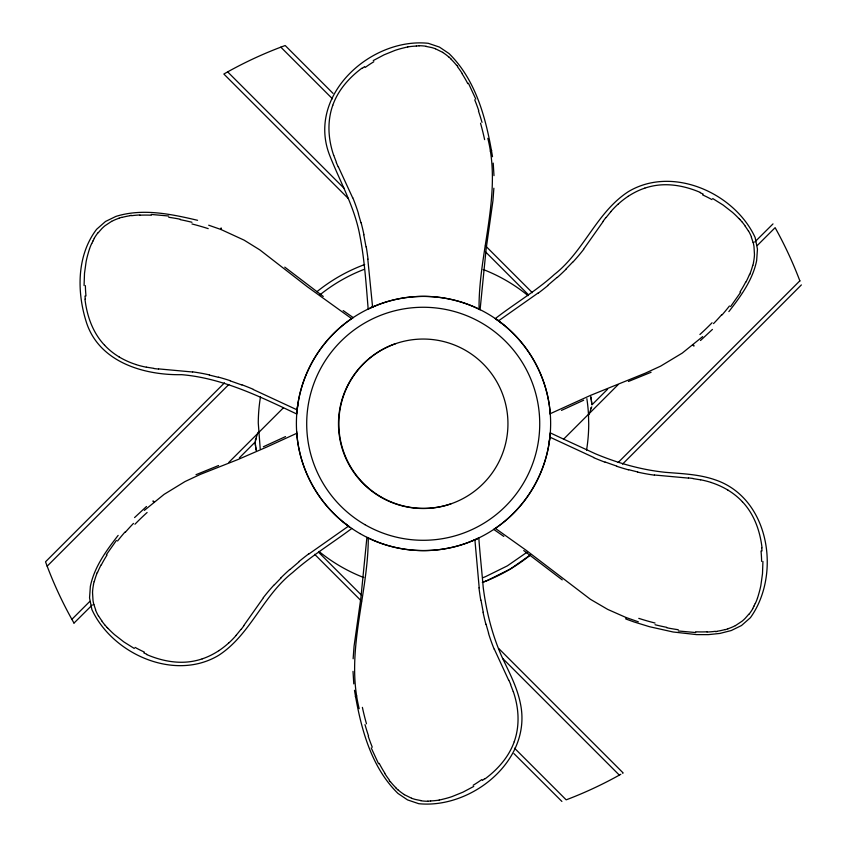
<?xml version="1.0" encoding="UTF-8"?>
<svg xmlns="http://www.w3.org/2000/svg" width="847" height="847" viewBox="0 0 847 847"><rect width="100%" height="100%" fill="white"/><g stroke="black" fill="none" stroke-linecap="round" stroke-linejoin="round"><path stroke-width="1.27" d="M550.254 432.859C564.621 439.678 580.481 446.856 595.208 453.696C617.643 463.097 641.19 469.831 665.435 472.33C682.079 473.695 699.029 474.246 714.963 479.762C769.637 497.951 781.41 574.594 750.389 617.707L741.496 625.52L731.279 630.528L719.855 633.44L708.325 634.636L696.658 634.615L673.09 631.989L649.437 626.695L633.874 621.899L625.774 618.956L626.007 617.495L607.733 609.417L590.412 599.305L526.146 550.285L495.336 528.348L493.96 529.28M353.135 658.786L354.067 646.208L360.875 597.94L366.91 537.305M493.865 188.214L492.933 200.792L486.125 249.06L480.09 309.695M550.232 433.219L550.095 434.839M296.895 412.298C296.842 412.87 296.799 413.442 296.757 414.014C260.495 396.915 222.581 378.058 181.565 374.67C144.329 375.348 100.211 362.474 86.818 323.618C76.738 293.115 76.378 255.815 96.611 229.293L105.504 221.48L115.912 216.409C142.624 208.066 171.094 214.047 197.563 220.305M296.926 411.96L297.721 405.215M368.276 537.972C368.276 594.552 345.047 651.957 359.181 708.685M479.063 309.187C478.333 252.914 502.091 195.075 487.819 138.315M550.021 435.58L549.279 441.785M297.096 410.276C300.78 373.072 321.945 338.112 353.21 317.604L343.173 310.574M549.904 436.724C546.273 473.304 525.775 507.734 495.336 528.348M351.664 318.652L307.302 286.731L259.849 249.907L244.127 240.156L220.993 229.505L221.173 227.959L220.792 228.446M93.456 584.419L94.081 581.688M753.544 262.581L752.919 265.312M256.196 450.488L255.063 442.145L256.429 438.333M590.899 407.756L590.571 408.667M332.776 105.261C338.133 90.1 349.197 77.628 361.944 68.141M514.224 741.739C508.867 756.9 497.803 769.372 485.056 778.859M96.653 573.673L97.161 572.371M749.839 274.629L750.347 273.327M91.783 243.513L93.032 240.95M755.217 603.488L753.968 606.05M106.341 554.732L116.41 540.428M740.659 292.268L730.59 306.572M243.724 625.658L263.449 597.717M603.276 221.342L583.551 249.283M118.146 535.399C106.235 550.688 94.345 566.95 90.364 586.336L89.549 597.887L91.868 609.491C112.259 653.884 174.344 681.856 218.6 655.377C250.468 634.752 262.888 595.685 292.649 572.519C310.785 556.257 333.083 542.556 351.812 528.454M728.854 311.601C740.765 296.312 752.655 280.05 756.636 260.664L757.451 249.113L755.132 237.509C734.741 193.116 672.656 165.144 628.4 191.623C596.532 212.248 584.112 251.315 554.351 274.481C536.479 290.765 513.293 304.497 495.294 318.62M240.982 629.363L236.165 635.303M606.018 217.637L610.835 211.697M98.252 232.724L101.799 228.669A59.279 51.826 58.6 0 1 104.912 225.8L111.613 221.342M748.748 614.276L745.201 618.331A59.279 51.826 58.6 0 1 742.088 621.2L735.387 625.658M572.519 262.274L566.061 268.954M274.481 584.726L280.939 578.046M224.487 382.855L45.526 561.805L47.157 566.177A402.484 402.484 0 0 0 71.879 619.337L73.943 623M47.157 566.177L228.849 384.474M71.879 619.337L89.824 601.391M228.912 462.303L283.427 407.788M92.312 604.896L73.996 623.096M239.394 457.814L255.063 442.145M607.606 389.186L591.937 404.855L591.471 401.055M754.688 242.104L773.004 223.904M563.499 439.275L618.088 384.697M757.176 245.609L775.121 227.663A402.484 402.484 0 0 1 799.843 280.823L799.928 281.035M618.151 462.526L799.843 280.823M622.513 464.145L801.378 284.92M134.567 517.57L146.489 506.495M700.511 340.505L712.433 329.43M144.361 510.381L164.085 494.373L185.038 481.551L200.347 474.384L237.848 459.572L266.583 447.121L296.778 433.293L296.651 431.43M702.639 336.619L682.301 353.061L660.596 366.148L645.255 373.199L590.232 395.507L550.222 413.707L550.285 414.596M557.082 277.414L547.66 285.46M289.918 569.586L299.34 561.54M530.963 554.531L510.413 568.983L487.163 580.555A169.485 169.485 0 0 1 482.303 582.44M527.437 551.937L507.364 565.86L485.564 576.627A165.197 165.197 0 0 1 482.737 577.749M537.951 293.104L498.481 320.875C528.157 342.326 547.586 377.18 550.222 413.707M309.049 553.896L348.519 526.125C318.843 504.674 299.415 469.82 296.778 433.293M373.252 60.571L384.03 54.843L395.073 50.365A90.301 75.986 -46.9 0 1 403.596 47.93L405.004 47.57A73.297 61.81 -47.2 0 1 407.788 46.956M473.748 786.429L462.97 792.157L451.927 796.635A90.301 75.986 -46.9 0 1 443.405 799.07L441.996 799.43A73.297 61.81 -47.2 0 1 439.212 800.044M622.693 773.226L623.17 772.962L498.714 648.506M620.809 774.296L619.337 775.121A402.484 402.484 0 0 1 566.177 799.843L514.521 748.187M333.03 93.371L285.195 45.526L280.823 47.157A402.484 402.484 0 0 0 227.663 71.879L223.852 74.028L348.286 198.494M492.509 156.716C486.422 119.935 476.438 80.476 449.048 53.573L439.455 47.093L428.243 43.303C370.848 37.321 306.233 95.404 329.684 155.393C340.155 182.01 354.702 207.176 359.869 235.667C364.591 259.881 366.126 284.528 368.18 309.07C368.371 308.986 368.561 308.89 368.752 308.795M478.809 537.94C479.91 553.525 481.858 571.238 483.203 587.299C486.284 611.439 492.213 635.186 502.186 657.441C509.322 672.539 517.316 687.489 520.513 704.048C532.096 760.49 471.599 809.012 418.757 803.697L407.545 799.907L397.952 793.427C370.562 766.524 360.578 727.065 354.491 690.284M369.017 308.668L374.49 306.233M477.983 538.332L477.105 538.745M477.719 538.448L476.702 538.925M476.988 538.798L472.541 540.757M263.353 446.771L285.534 436.597M561.466 410.403L583.647 400.229M372.585 307.048L367.799 259.182M373.347 306.709L374.205 306.349M473.653 540.291L472.795 540.651M374.459 306.243L375.92 305.64M472.51 540.767L471.123 541.339M374.692 306.148L375.401 305.852M472.224 540.894L471.652 541.127M195.996 474.701L218.579 465.522M628.421 381.478L651.089 372.278M375.877 305.661L378.884 304.486M471.08 541.36C438.471 554.732 400.324 553.483 368.614 538.141M561.9 801.442L513.97 753.629M378.831 304.507C410.784 292.321 447.608 293.983 478.386 308.859M490.254 151.126L491.684 150.512L490.657 150.448M356.746 695.874L355.317 696.488L356.343 696.552M119.109 218.134L121.799 217.308M727.891 628.866L725.201 629.692M130.014 215.53L131.401 215.318M715.599 631.682L716.986 631.47M416.353 46.034L413.516 46.236A75.976 64.372 -48 0 0 407.788 46.913M430.647 800.966L433.484 800.764A75.976 64.372 -48 0 0 439.212 800.087M151.274 214.45L168.691 216.017M695.726 632.55L678.309 630.983M158.537 368.89L192.597 372.002M688.463 478.11L654.403 474.998M153.953 368.371L146.404 367.164M693.047 478.629L700.596 479.836M426.094 46.437L431.377 47.485A59.279 51.826 -61.4 0 1 435.422 48.745M420.906 800.563L415.623 799.515A59.279 51.826 -61.4 0 1 411.578 798.255M637.632 471.938L628.622 469.693M209.368 375.062L218.378 377.307M208.69 225.207L220.993 229.505M638.31 621.793L626.007 617.495M616.807 466.136L605.129 462.007M230.193 380.864L241.871 384.993M435.411 48.766L442.632 52.323M411.589 798.234L404.368 794.677M700.469 192.502C685.879 186.224 669.543 182.867 653.736 185.811A67.082 66.902 -44 0 0 650.697 186.456A63.843 63.694 -47.8 0 0 644.8 188.129M146.531 654.498C161.121 660.776 177.457 664.133 193.264 661.189A67.082 66.902 -44 0 0 196.303 660.544A63.843 63.694 -47.8 0 0 202.2 658.871M593.652 457.422L549.872 437.126M253.348 389.578L297.128 409.874M478.957 309.134L480.058 309.674M712.676 198.516L723.031 204.995L732.433 212.311A90.301 75.986 13.1 0 1 738.796 218.473M134.324 648.484L123.969 642.005L114.567 634.689A90.301 75.986 13.1 0 1 108.204 628.527M495.463 318.737L496.046 319.139M495.94 319.065L496.734 319.626M493.759 529.417L503.827 536.426M496.268 319.298L496.861 319.711M497.221 319.965L501.932 323.49M349.186 526.612L345.068 523.51M323.268 296.439L284.761 267.123M523.732 550.561L562.239 579.877M502.938 324.285L503.933 325.089M343.067 521.911L344.062 522.715M692.761 345.121L694.011 346.052L693.545 345.131M154.239 501.879L152.989 500.948L153.455 501.869M449.164 57.204L451.207 59.121M397.836 789.796L395.793 787.879M485.405 245.746L532.361 292.702M280.823 47.157L332.479 98.813M485.68 252.014L528.433 294.767M227.663 71.879L344.316 188.532M502.684 658.468L619.337 775.121M318.567 552.233L361.32 594.986M314.639 554.298L361.595 601.254M738.828 218.452L739.812 219.511M107.188 627.489L108.172 628.548M456.872 65.357L457.74 66.447M389.26 780.553L390.128 781.643M745.222 226.223L746.821 228.574A59.724 50.926 10.6 0 1 748.325 230.924M101.778 620.777L100.179 618.426A59.724 50.926 10.6 0 1 98.676 616.076M468.433 83.218L475.781 99.088M378.567 763.782L371.219 747.912M338.313 166.732L352.648 197.785M508.687 680.268L494.352 649.215M336.471 162.497L333.739 155.361M510.529 684.503L513.261 691.639M751.342 237.213L753.078 242.316M95.658 609.787L93.922 604.684M488.613 633.164L486.051 624.239M358.387 213.836L360.949 222.761M483.224 612.222L480.969 600.047M363.776 234.778L366.031 246.953M590.804 396.502L591.365 400.292M256.08 449.725L255.635 446.708M590.952 397.423L591.831 403.924M260.209 448.762L258.271 422.992A165.197 165.197 0 0 1 260.484 396.883M255.529 445.946L255.148 442.907M762.035 547.871C760.183 532.085 754.921 516.268 744.46 504.05A67.082 66.902 16 0 0 742.385 501.731M84.965 299.129C86.818 314.915 92.079 330.732 102.54 342.95A67.082 66.902 16 0 0 104.615 345.269M479.201 587.818L474.892 539.751M493.219 163.111L493.981 175.657M353.019 671.343L353.781 683.889M762.925 561.445L762.501 573.641L760.86 585.446A90.301 75.986 73.1 0 1 758.711 594.043L758.319 595.441A73.297 61.81 72.8 0 1 757.451 598.162M84.075 285.555L84.499 273.359L86.14 261.554A90.301 75.986 73.1 0 1 88.289 252.957L88.681 251.559A73.297 61.81 72.8 0 1 89.549 248.838M712.062 322.76A200.728 143.948 -30.7 0 1 699.897 334.491M721.612 314.819A214.746 164.413 -28.5 0 1 713.534 323.607M729.447 306A199.532 158.548 -26.4 0 1 721.993 314.999M745.667 282.115A138.05 116.685 -20.1 0 1 739.96 291.971M749.447 274.523A112.397 96.24 -17.7 0 1 745.889 282.178M752.75 265.291A84.721 73.35 -14.8 0 1 750.156 273.274M753.459 262.57A61.122 53.287 -11.9 0 0 754.465 254.481L753.978 246.456A59.279 51.826 -1.4 0 0 753.121 242.306M748.494 230.86A63.631 54.801 7.7 0 1 751.533 237.16M741.781 221.596A75.976 64.372 12 0 1 745.318 226.17M739.865 219.479A73.297 61.81 12.8 0 1 741.739 221.618M702.671 194.937A118.972 105.706 8 0 1 711.946 199.606M700.31 192.82A124.075 113.434 4.8 0 1 703.148 194.069M644.8 188.129A68.851 68.755 -58 0 0 633.45 193.137A75.934 75.859 -66.1 0 0 628.178 196.324M618.395 203.926A80.952 80.867 -64.6 0 1 628.167 196.313M610.793 211.655A92.344 92.154 -57.6 0 1 618.363 203.883M603.138 221.247A154.588 153.127 -53.3 0 1 605.88 217.531M583.668 249.378A201.882 201.808 -13.7 0 1 572.636 262.379M566.188 269.081A236.927 235.762 -39.1 0 1 557.199 277.551M547.808 285.64A335.56 332.373 -39.8 0 1 538.089 293.284M134.938 524.24A200.728 143.948 -30.7 0 1 147.103 512.509M125.388 532.181A214.746 164.413 -28.5 0 1 133.466 523.393M117.553 541A199.532 158.548 -26.4 0 1 125.007 532.001M101.333 564.885A138.05 116.685 -20.1 0 1 107.04 555.029M97.553 572.477A112.397 96.24 -17.7 0 1 101.111 564.822M94.25 581.709A84.721 73.35 -14.8 0 1 96.844 573.726M93.541 584.43A61.122 53.287 -11.9 0 0 92.535 592.519L93.022 600.544A59.279 51.826 -1.4 0 0 93.879 604.694M98.506 616.14A63.631 54.801 7.7 0 1 95.467 609.84M105.219 625.404A75.976 64.372 12 0 1 101.682 620.83M107.135 627.521A73.297 61.81 12.8 0 1 105.261 625.382M144.329 652.063A118.972 105.706 8 0 1 135.054 647.394M146.69 654.18A124.075 113.434 4.8 0 1 143.852 652.931M202.2 658.871A68.851 68.755 -58 0 0 213.55 653.863A75.934 75.859 -66.1 0 0 218.822 650.676M228.605 643.074A80.952 80.867 -64.6 0 1 218.833 650.687M236.207 635.345A92.344 92.154 -57.6 0 1 228.637 643.117M243.862 625.753A154.588 153.127 -53.3 0 1 241.12 629.469M263.332 597.622A201.882 201.808 -13.7 0 1 274.364 584.621M280.812 577.919A236.927 235.762 -39.1 0 1 289.801 569.449M299.192 561.36A335.56 332.373 -39.8 0 1 308.911 553.716M366.465 723.772A200.728 143.948 89.3 0 1 362.389 707.372M368.561 736.011A214.746 164.413 -88.5 0 1 364.993 724.619M372.278 747.213A199.532 158.548 -86.4 0 1 368.223 736.244M384.866 773.195A138.05 116.685 -80.1 0 1 379.181 763.316M389.535 780.267A112.397 96.24 -77.7 0 1 384.686 773.364M395.888 787.752A84.721 73.35 -74.8 0 1 390.276 781.506M404.39 794.634A61.122 53.287 -71.9 0 1 397.899 789.722M427.841 801.273A63.631 54.801 -52.3 0 1 420.853 800.754M430.636 801.029A59.724 50.926 -49.4 0 1 427.862 801.093M481.848 779.547A118.972 105.706 -52 0 1 473.177 785.254M484.865 778.562A124.075 113.434 -55.2 0 1 482.367 780.394M514.214 741.728A67.082 66.902 76 0 0 515.188 738.775A63.843 63.694 72.2 0 0 516.681 732.835A68.851 68.755 62 0 0 518.025 720.501A75.934 75.859 53.9 0 0 517.909 714.339A80.952 80.867 55.4 0 0 516.215 702.078A92.344 92.154 62.4 0 0 513.314 691.628M508.835 680.194A154.588 153.127 66.7 0 1 510.688 684.429M494.203 649.268A201.882 201.808 -73.7 0 1 488.465 633.217M485.882 624.281A236.927 235.762 80.9 0 1 483.055 612.265M480.736 600.078A335.56 332.373 80.2 0 1 478.968 587.85M480.535 123.228A200.728 143.948 89.3 0 1 484.611 139.628M478.439 110.989A214.746 164.413 -88.5 0 1 482.007 122.381M474.722 99.787A199.532 158.548 -86.4 0 1 478.777 110.756M462.134 73.805A138.05 116.685 -80.1 0 1 467.819 83.684M457.465 66.733A112.397 96.24 -77.7 0 1 462.314 73.636M451.112 59.248A84.721 73.35 -74.8 0 1 456.724 65.494M442.61 52.366A61.122 53.287 -71.9 0 1 449.101 57.278M419.159 45.727A63.631 54.801 -52.3 0 1 426.147 46.246M416.364 45.971A59.724 50.926 -49.4 0 1 419.138 45.907M365.152 67.453A118.972 105.706 -52 0 1 373.823 61.746M362.135 68.438A124.075 113.434 -55.2 0 1 364.634 66.606M332.786 105.272A67.082 66.902 76 0 0 331.812 108.225A63.843 63.694 72.2 0 0 330.319 114.165A68.851 68.755 62 0 0 328.975 126.499A75.934 75.859 53.9 0 0 329.091 132.661A80.952 80.867 55.4 0 0 330.785 144.922A92.344 92.154 62.4 0 0 333.686 155.372M338.165 166.806A154.588 153.127 66.7 0 1 336.312 162.571M352.797 197.732A201.882 201.808 -73.7 0 1 358.535 213.783M361.118 222.719A236.927 235.762 80.9 0 1 363.945 234.735M366.264 246.922A335.56 332.373 80.2 0 1 368.032 259.15M655.027 623.032A200.728 143.948 29.3 0 1 638.786 618.363M666.674 627.331A214.746 164.413 31.5 0 1 655.027 624.726M678.235 629.713A199.532 158.548 33.6 0 1 666.705 627.754M707.023 631.809A138.05 116.685 39.9 0 1 695.631 631.798M715.482 631.29A112.397 96.24 42.3 0 1 707.086 632.042M725.148 629.533A84.721 73.35 45.2 0 1 716.922 631.28M735.365 625.615A61.122 53.287 48.1 0 1 727.848 628.781M752.824 608.633A63.631 54.801 67.7 0 1 748.886 614.424M754.021 606.081A59.724 50.926 70.6 0 1 752.687 608.517M757.493 598.183A75.976 64.372 72 0 1 755.302 603.54M761.019 550.995A118.972 105.706 68 0 1 761.622 561.36M761.675 547.893A124.075 113.434 64.8 0 1 762.014 550.963M742.374 501.742A63.843 63.694 12.2 0 0 737.981 497.475A68.851 68.755 2 0 0 727.975 490.138M727.975 490.127A75.934 75.859 -6.1 0 0 722.576 487.163A80.952 80.867 -4.6 0 0 711.109 482.494M700.607 479.783A92.344 92.154 2.4 0 1 711.12 482.451M688.473 477.941A154.588 153.127 6.7 0 1 693.068 478.46M654.382 475.156A201.882 201.808 46.3 0 1 637.6 472.097M628.569 469.863A236.927 235.762 20.9 0 1 616.743 466.305M605.044 462.218A335.56 332.373 20.2 0 1 593.567 457.634M191.973 223.968A200.728 143.948 29.3 0 1 208.214 228.637M180.326 219.669A214.746 164.413 31.5 0 1 191.973 222.274M168.765 217.287A199.532 158.548 33.6 0 1 180.295 219.246M139.977 215.191A138.05 116.685 39.9 0 1 151.369 215.202M131.518 215.71A112.397 96.24 42.3 0 1 139.914 214.958M121.852 217.467A84.721 73.35 45.2 0 1 130.078 215.72M111.635 221.385A61.122 53.287 48.1 0 1 119.152 218.219M94.176 238.367A63.631 54.801 67.7 0 1 98.114 232.576M92.979 240.919A59.724 50.926 70.6 0 1 94.313 238.483M89.507 248.817A75.976 64.372 72 0 1 91.698 243.46M85.981 296.005A118.972 105.706 68 0 1 85.378 285.64M85.325 299.107A124.075 113.434 64.8 0 1 84.986 296.037M104.626 345.258A63.843 63.694 12.2 0 0 109.019 349.525A68.851 68.755 2 0 0 119.025 356.862M119.025 356.873A75.934 75.859 -6.1 0 0 124.424 359.837A80.952 80.867 -4.6 0 0 135.891 364.506M146.393 367.217A92.344 92.154 2.4 0 1 135.88 364.549M158.527 369.059A154.588 153.127 6.7 0 1 153.932 368.54M192.618 371.844A201.882 201.808 46.3 0 1 209.4 374.903M218.431 377.137A236.927 235.762 20.9 0 1 230.257 380.695M241.956 384.782A335.56 332.373 20.2 0 1 253.433 389.366M296.736 411.039A10.185 1.091 -85.1 0 1 296.884 409.652M550.264 435.961A10.185 1.091 -85.1 0 1 550.116 437.348M370.901 307.493A10.185 1.091 -25.1 0 1 372.182 306.921M476.099 539.507A10.185 1.091 -25.1 0 1 474.818 540.079M349.324 527.056A10.185 1.091 34.9 0 1 348.202 526.231M497.676 319.944A10.185 1.091 34.9 0 1 498.798 320.769M530.254 555.113A169.294 169.294 0 0 1 482.811 582.238M316.884 291.728A169.485 169.485 0 0 1 364.686 264.529M586.558 450.149A165.197 165.197 0 0 0 588.718 424.008L588.474 414.31A165.409 165.409 0 0 0 586.855 398.683M363.808 577.559A165.197 165.197 0 0 1 318.948 551.418M319.594 295.116A165.197 165.197 0 0 1 364.284 269.314M483.224 269.505A165.197 165.197 0 0 1 528.083 295.645M591.735 406.835A20.984 1.673 -69.1 0 1 588.866 414.67M255.265 440.165A20.984 1.673 -69.1 0 1 258.134 432.33M451.006 503.817A84.732 84.732 0 0 1 343.448 451.271A84.732 84.732 0 0 1 395.771 343.607M359.933 533.557A127.124 127.124 0 0 0 550.635 423.5A127.124 127.124 0 0 0 359.975 313.379A127.124 127.124 0 0 0 359.933 533.557M364.962 524.674A116.505 116.505 0 0 0 539.73 423.775A116.505 116.505 0 0 0 364.962 322.876A116.505 116.505 0 0 0 364.962 524.674M380.854 497.157A84.732 84.732 0 0 0 507.946 423.775A84.732 84.732 0 0 0 380.854 350.393A84.732 84.732 0 0 0 380.854 497.157"/></g></svg>
